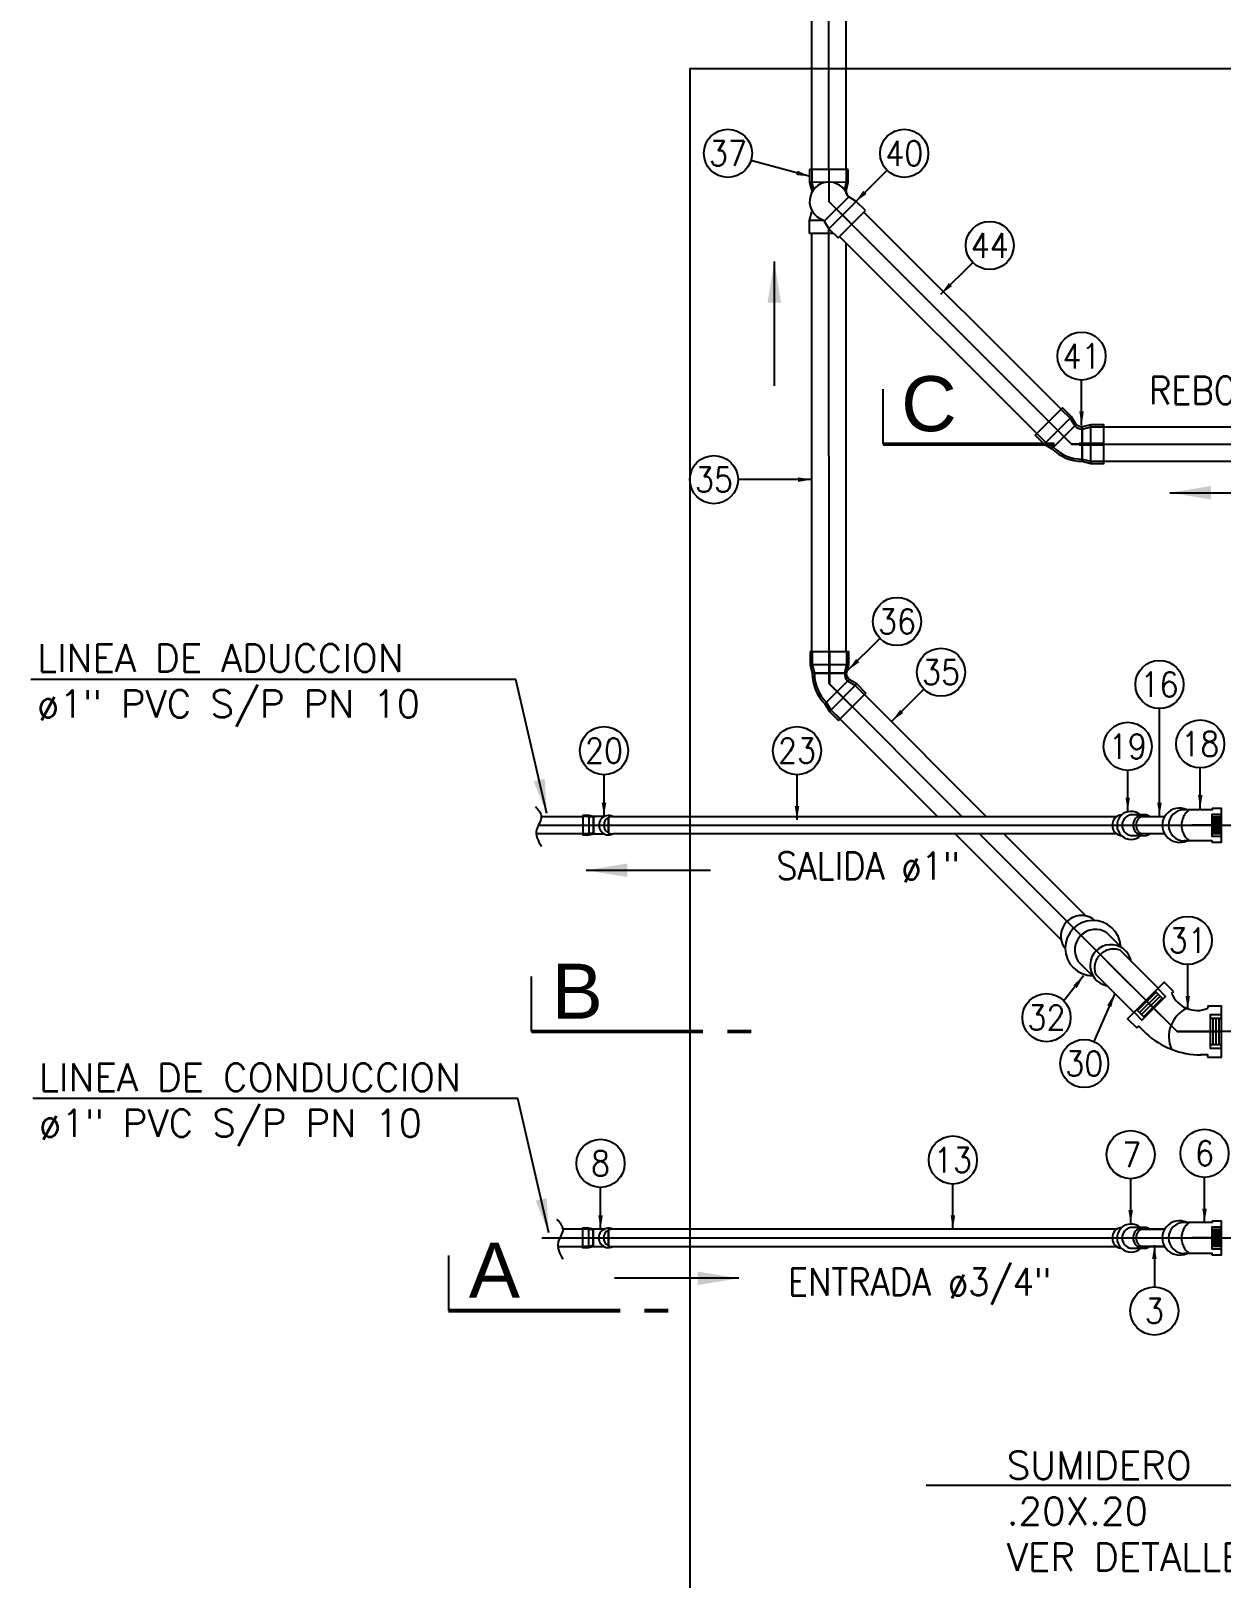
# Model space of a CAD drawing. Header units: metres. Extents: x -90 to 2507, y -28 to 972.
# Drawn here: x 149.239 to 150.97, y 195.706 to 197.956 of the extents above; entities that cross this region are included whole.
import ezdxf
from ezdxf.enums import TextEntityAlignment as Align

# ---------------------------------------------------------------- set-up
doc = ezdxf.new("R2010")
doc.units = ezdxf.units.M
for name, pattern in [('CENTER', [50.8, 31.75, -6.35, 6.35, -6.35]), ('DASHED', [19.05, 12.7, -6.35]), ('HIDDEN', [9.525, 6.35, -3.175])]:
    doc.linetypes.add(name, pattern=pattern)
for name, color, linetype in [('A-MURO', 6, 'Continuous'), ('A-NIVELES', 7, 'Continuous'), ('A-PUERTA', 2, 'Continuous'), ('G-acotado', 8, 'Continuous'), ('G-ejes', 9, 'CENTER'), ('G-SIMBOLOGIA', 2, 'Continuous'), ('G-textos-notas', 7, 'Continuous'), ('S-TUBERIAS-NUEVAS', 3, 'Continuous')]:
    doc.layers.add(name, color=color, linetype=linetype)
doc.styles.add('01COTAS', font='romans.shx')
doc.styles.add('ARIAL', font='arial.ttf', dxfattribs={"height": 1})
doc.dimstyles.new('DIM-10-CORTE', dxfattribs={"dimscale": 0.01, "dimtxt": 2, "dimasz": 2, "dimexe": 2, "dimexo": 2, "dimgap": 1, "dimtad": 1, "dimtih": 1, "dimtoh": 1, "dimdsep": 46, "dimtxsty": '01COTAS', "dimcen": 25, "dimclrd": 256, "dimclre": 256, "dimclrt": 7, "dimadec": 0, "dimazin": 0, "dimtfac": 1, "dimtmove": 2, "dimatfit": 3, "dimfxl": 1, "dimtolj": 1, "dimtzin": 0, "dimarcsym": 0})
doc.dimstyles.new('DIM-50-PLANTA', dxfattribs={"dimscale": 0.05, "dimtxt": 2, "dimasz": 2, "dimexe": 2, "dimexo": 2, "dimgap": 1, "dimtad": 1, "dimdec": 0, "dimlfac": 1000, "dimtxsty": '01COTAS', "dimcen": 25, "dimclrd": 9, "dimclre": 9, "dimclrt": 7, "dimadec": 0, "dimazin": 0, "dimtfac": 1, "dimtdec": 0, "dimtmove": 2, "dimatfit": 3, "dimfxl": 1, "dimtolj": 1, "dimtzin": 0, "dimarcsym": 0})

# ---------------------------------------------------------------- blocks, each defined once
blk = doc.blocks.new('CORTE-HORIZONTAL')
at = {"color": 5, "const_width": 0.28}
for points in [[(0, 0), (12.49, 0)], [(14.25, 0), (16, 0)]]:
    blk.add_lwpolyline(points, dxfattribs=at)
blk.add_lwpolyline([(0, -4), (0, 0)])
at = {"color": 3, "style": 'ARIAL'}
blk.add_attdef('A', text='', height=4, dxfattribs=at).set_placement((3.34, -2.94), align=Align.MIDDLE)
blk = doc.blocks.new('RESRV_CODO 45 PLANTA')
for p, q in [((0.0625, 0.05), (0.0625, -0.05)), ((0.0625, -0.05), (0.0625, 0.05)), ((0.1509, -0.0134), (0.0802, 0.0573)), ((0.0802, 0.0573), (0.1509, -0.0134)), ((0.1509, -0.0134), (0.0802, 0.0573)), ((0.0802, 0.0573), (0.1509, -0.0134))]:
    blk.add_line(p, q)
at = {"color": 8}
for p in [(0.1597, 0.0662), (0, 0)]:
    blk.add_line(p, (0.0936, 0), dxfattribs=at)
at = {"lineweight": -2}
blk.add_lwpolyline([(0.0625, -0.05, 0.198912), (0.1509, -0.0134), (0.173, -0.0001), (0.1995, 0.0264), (0.12, 0.1059), (0.0934, 0.0794), (0.0802, 0.0573, -0.198912), (0.0625, 0.05), (0.0375, 0.0562), (0, 0.0562), (0, -0.0562), (0.0375, -0.0562)], format="xyb", close=True, dxfattribs=at)
at = {"color": 8}
for points in [[(0, 0.05), (0.0375, 0.05), (0.0625, 0.0438, 0.198912), (0.0846, 0.0529), (0.0979, 0.075), (0.1244, 0.1015)], [(0, -0.05), (0.0375, -0.05), (0.0625, -0.0438, 0.198912), (0.1465, -0.009), (0.1686, 0.0043), (0.1951, 0.0308)]]:
    blk.add_lwpolyline(points, format="xyb", dxfattribs=at)
at = {"lineweight": -2}
for points in [[(0.0375, 0.0562), (0.0375, -0.0562)], [(0.173, -0.0001), (0.0934, 0.0794)]]:
    blk.add_lwpolyline(points, dxfattribs=at)
blk = doc.blocks.new('CODO 1PULG 45 ABAJO')
h = blk.add_hatch()
h.set_pattern_fill('ANSI31', color=8, scale=0.000877193, angle=45)
h.set_pattern_definition([(90, (-98.7053727, -126.1285593), (-0.00278508772, 6e-19), [])])
h.paths.add_polyline_path([(-0.0427, 0.0127), (-0.032, 0.0127), (-0.032, -0.0127), (-0.0427, -0.0127)])
at = {"color": 8}
for points in [[(-0.0427, 0.0162), (-0.03, 0.0162), (-0.03, -0.0162), (-0.0427, -0.0162)], [(-0.0427, 0), (0, 0)]]:
    blk.add_lwpolyline(points, dxfattribs=at)
at = {"color": 8, "linetype": 'DASHED', "ltscale": 0.2}
blk.add_arc((-0.0133, 0), 0.0281, 306.8699, 53.1301, dxfattribs=at)
at = {"layer": 'S-TUBERIAS-NUEVAS'}
for points in [[(-0.03, -0.025), (-0.0427, -0.025), (-0.0427, 0.025), (-0.03, 0.025)], [(-0.03, 0.025), (-0.03, 0.0225), (0.0112, 0.0225)], [(-0.03, -0.025), (-0.03, -0.0225), (0.0112, -0.0225)]]:
    blk.add_lwpolyline(points, dxfattribs=at)
at = {"layer": 'S-TUBERIAS-NUEVAS', "color": 1}
blk.add_lwpolyline([(-0.0427, 0.0127), (-0.032, 0.0127), (-0.032, -0.0127), (-0.0427, -0.0127)], dxfattribs=at)
at = {"layer": 'S-TUBERIAS-NUEVAS'}
for centre, radius, start, end in [((0.0177, 0), 0.025, 244.1581, 115.8419), ((0.0112, 0), 0.0225, 270, 90)]:
    blk.add_arc(centre, radius, start, end, dxfattribs=at)
blk = doc.blocks.new('codo 45 1.5pulg')
h = blk.add_hatch()
h.set_pattern_fill('ANSI31', color=8, scale=0.001316, angle=90)
h.set_pattern_definition([(135, (29.086682, -238.472397), (-0.00295403162, -0.00295403162), [])])
h.paths.add_polyline_path([(0.0318, 0.0587), (0.0205, 0.0474), (0.0474, 0.0205), (0.0587, 0.0318)])
h = blk.add_hatch()
h.set_pattern_fill('ANSI31', color=8, scale=0.001316, angle=135)
h.set_pattern_definition([(180, (-12.13472, 8.326416), (-9e-19, -0.0041776316), [])])
h.paths.add_polyline_path([(0.019, -0.064), (0.0191, -0.048), (-0.019, -0.048), (-0.0191, -0.064)])
at = {"color": 8}
for points in [[(0.0453, 0.0453), (0, 0), (0, -0.064)], [(0.028, 0.0625), (0.0167, 0.0512), (0.0512, 0.0167), (0.0625, 0.028)], [(0.0243, -0.064), (0.0243, -0.048), (-0.0243, -0.048), (-0.0243, -0.064)]]:
    blk.add_lwpolyline(points, dxfattribs=at)
at = {"layer": 'S-TUBERIAS-NUEVAS'}
for points in [[(0.0583, 0.0053), (0.0718, 0.0187), (0.0187, 0.0718), (0.0053, 0.0583)], [(0.0053, 0.0583), (0.008, 0.0557), (-0.0027, 0.045)], [(0.0583, 0.0053), (0.0557, 0.008)], [(-0.0375, -0.045), (-0.0337, -0.045), (-0.0337, -0.0337)], [(0.0375, -0.045), (0.0375, -0.064), (-0.0375, -0.064), (-0.0375, -0.045)], [(0.0375, -0.045), (0.0338, -0.045)]]:
    blk.add_lwpolyline(points, dxfattribs=at)
at = {"layer": 'S-TUBERIAS-NUEVAS', "color": 1}
for points in [[(0.0318, 0.0587), (0.0205, 0.0474), (0.0474, 0.0205), (0.0587, 0.0318)], [(0.019, -0.064), (0.019, -0.048), (-0.019, -0.048), (-0.019, -0.064)]]:
    blk.add_lwpolyline(points, dxfattribs=at)
at = {"layer": 'S-TUBERIAS-NUEVAS'}
for centre, radius, start, end in [((0.0825, -0.0341), 0.1163, 137.155, 180.1916), ((0.0712, -0.0295), 0.0405, 112.5, 202.5)]:
    blk.add_arc(centre, radius, start, end, dxfattribs=at)
blk = doc.blocks.new('ADAPTADOR 1 PULG UPR PVC 45')
at = {"color": 3}
for points in [[(-0.0059, 0.015), (-0.0219, 0.015)], [(-0.0219, -0.015), (-0.0059, -0.015)]]:
    blk.add_lwpolyline(points, dxfattribs=at)
at = {"color": 8, "linetype": 'DASHED', "ltscale": 0.2}
blk.add_arc((0, 0), 0.014, 114.7897, 245.2103, dxfattribs=at)
at = {"layer": 'S-TUBERIAS-NUEVAS'}
for points in [[(-0.0363, 0.015), (-0.0348, 0.015)], [(-0.0363, -0.015), (-0.0354, -0.015)]]:
    blk.add_lwpolyline(points, dxfattribs=at)
for centre, radius, start, end in [((-0.0333, 0), 0.0153, 101.6393, 258.3607), ((-0.0211, -0.0003), 0.0205, 48.0205, 314.2747), ((-0.0188, 0), 0.0153, 101.6393, 258.3607), ((-0.0028, 0), 0.0153, 56.1668, 303.8332)]:
    blk.add_arc(centre, radius, start, end, dxfattribs=at)
blk = doc.blocks.new('CODO 1PULG 45 ABAJO 2')
at = {"color": 8}
for p, q in [((-0.0057, 0.0114), (-0.0057, -0.0114)), ((-0.0431, 0), (0.0081, 0))]:
    blk.add_line(p, q, dxfattribs=at)
at = {"layer": 'S-TUBERIAS-NUEVAS'}
for p, q in [((-0.0278, -0.0127), (-0.0278, 0.0127)), ((-0.0278, 0.0127), (-0.0278, -0.0127)), ((-0.0278, -0.0127), (-0.0278, 0.0127)), ((-0.0057, -0.0114), (-0.0057, 0.0114))]:
    blk.add_line(p, q, dxfattribs=at)
for points in [[(-0.0115, 0.0127), (-0.0278, 0.0127), (-0.0339, 0.0142), (-0.0431, 0.0142), (-0.0431, -0.0142), (-0.0339, -0.0142), (-0.0278, -0.0127), (-0.0115, -0.0127)], [(-0.0278, 0.0112), (-0.0278, 0.0112), (-0.0339, 0.0127), (-0.0431, 0.0127)], [(-0.0339, -0.0142), (-0.0339, 0.0142)], [(-0.0278, -0.0112), (-0.0278, -0.0112), (-0.0339, -0.0127), (-0.0431, -0.0127)]]:
    blk.add_lwpolyline(points, dxfattribs=at)
for centre, radius, start, end in [((-0.0055, 0), 0.0141, 64.503, 295.497), ((0, 0), 0.0127, 87.2686, 272.7314)]:
    blk.add_arc(centre, radius, start, end, dxfattribs=at)

msp = doc.modelspace()

# ---------------------------------------------------------------- linework, layer by layer
at = {"color": 8}
for p in [(150.3995, 197.7543), (150.4327, 197.6746)]:
    msp.add_line(p, (150.3995, 197.7078), dxfattribs=at)
for points in [[(150.3747, 197.7543), (150.3747, 197.7355), (150.3773, 197.7251)], [(150.4247, 197.7543), (150.4247, 197.7356), (150.422, 197.7247)]]:
    msp.add_lwpolyline(points, dxfattribs=at)
at = {"color": 3}
for points in [[(150.878, 196.5637), (150.8228, 196.619)], [(150.8427, 196.5284), (150.7874, 196.5836)], [(150.8427, 196.5284), (150.8097, 196.5613)]]:
    msp.add_lwpolyline(points, dxfattribs=at)
msp.add_arc((150.9396, 196.4932), 0.0459, 115.7929, 203.3098, dxfattribs=at)
at = {"layer": 'A-MURO', "color": 1, "ltscale": 0.18}
msp.add_lwpolyline([(151.0979, 194.5008), (151.0979, 195.1008), (150.1979, 195.1008), (150.1979, 197.9008), (151.0979, 197.9008)], dxfattribs=at)
at = {"layer": 'A-PUERTA'}
for points in [[(149.9727, 196.8281), (149.9813, 196.8132), (149.9744, 196.7943), (149.9811, 196.77)], [(150.004, 196.2281), (150.0126, 196.2132), (150.0057, 196.1943), (150.0124, 196.17)]]:
    msp.add_spline(points, degree=3, dxfattribs=at)
at = {"layer": 'G-ejes', "color": 8, "linetype": 'CENTER', "ltscale": 0.1}
for p, q in [((150.3994, 197.7543), (150.3994, 198.257)), ((150.3995, 197.7078), (150.7523, 197.3549)), ((150.3997, 197.0067), (150.3995, 197.6678)), ((150.7523, 197.3549), (152.0479, 197.3549)), ((150.5929, 196.8135), (150.3997, 197.0067))]:
    msp.add_line(p, q, dxfattribs=at)
for points in [[(149.9769, 196.8008), (152.0479, 196.8008)], [(152.0479, 196.5008), (150.9056, 196.5008), (150.6183, 196.7881)], [(150.8727, 196.5337), (150.8051, 196.6013)], [(150.9586, 196.5008), (150.9338, 196.5008)], [(149.9821, 196.2008), (152.2398, 196.2008)]]:
    msp.add_lwpolyline(points, dxfattribs=at)
at = {"layer": 'G-textos-notas', "color": 1}
for centre in [(150.2527, 197.7777), (150.509, 197.7777), (150.6333, 197.6437), (150.7668, 197.4829), (150.2323, 197.3033), (150.4985, 197.097), (150.5624, 197.0232), (150.88, 197.0054), (150.0725, 196.9092), (150.3531, 196.9092), (150.8339, 196.9154), (150.9393, 196.919), (150.9212, 196.6333), (150.7158, 196.5211), (150.7707, 196.4543), (150.5797, 196.3141), (150.8382, 196.3219), (150.9456, 196.3238), (150.0675, 196.3092), (150.8726, 196.0946)]:
    msp.add_circle(centre, 0.035, dxfattribs=at)
at = {"layer": 'S-TUBERIAS-NUEVAS'}
for p, q in [((150.4276, 197.7543), (150.3713, 197.7543)), ((150.3713, 197.7543), (150.3713, 197.7355)), ((150.4276, 197.7356), (150.4276, 197.7543)), ((150.3713, 197.7355), (150.3745, 197.723)), ((150.3758, 197.723), (150.3745, 197.723)), ((150.3745, 197.723), (150.3758, 197.723)), ((150.4245, 197.7231), (150.4231, 197.7231)), ((150.4231, 197.7231), (150.4245, 197.7231)), ((150.4245, 197.7231), (150.4276, 197.7356)), ((150.3928, 197.6789), (150.4283, 197.7142)), ((150.4283, 197.7142), (150.3928, 197.6789)), ((150.3928, 197.6789), (150.4283, 197.7142)), ((150.4283, 197.7142), (150.3928, 197.6789)), ((150.4392, 197.7076), (150.4283, 197.7142)), ((150.4525, 197.6944), (150.4392, 197.7076)), ((150.3713, 197.68), (150.3745, 197.6925)), ((150.3713, 197.6613), (150.3713, 197.68)), ((150.3758, 197.6925), (150.3745, 197.6925)), ((150.3745, 197.6925), (150.3758, 197.6925)), ((150.3928, 197.6789), (150.3994, 197.6678)), ((150.4127, 197.6546), (150.4525, 197.6944)), ((150.406, 197.6612), (150.3713, 197.6613)), ((150.3994, 197.6678), (150.4127, 197.6546))]:
    msp.add_line(p, q, dxfattribs=at)
at = {"layer": 'S-TUBERIAS-NUEVAS', "linetype": 'DASHED', "ltscale": 0.1}
for points in [[(150.3747, 197.7543), (150.3747, 198.2304)], [(150.4247, 197.7543), (150.4247, 198.2305)], [(150.4503, 197.6923), (150.7369, 197.4057)], [(150.3747, 197.0531), (150.3747, 197.6613)], [(150.415, 197.6569), (150.7016, 197.3703)], [(150.4247, 197.0532), (150.4247, 197.6471)], [(150.7991, 197.3799), (151.298, 197.3799)], [(150.7991, 197.3299), (151.298, 197.3299)], [(150.5575, 196.8135), (150.3902, 196.9808)], [(150.6283, 196.8135), (150.4507, 196.9912)], [(149.9813, 196.8135), (150.0417, 196.8135)], [(150.0842, 196.8135), (150.8181, 196.8135)], [(150.0417, 196.7881), (149.974, 196.7881)], [(150.8181, 196.7881), (150.0854, 196.7881)], [(150.7374, 196.6336), (150.5829, 196.7881)], [(150.7728, 196.669), (150.6537, 196.7881)], [(150.0414, 196.2135), (150.0126, 196.2135)], [(150.8181, 196.2135), (150.0839, 196.2135)], [(150.0053, 196.1881), (150.0414, 196.1881)], [(150.0851, 196.1881), (150.8181, 196.1881)]]:
    msp.add_lwpolyline(points, dxfattribs=at)
at = {"layer": 'S-TUBERIAS-NUEVAS'}
for points in [[(150.4276, 197.7356), (150.3713, 197.7355)], [(150.3995, 197.6678), (150.4392, 197.7076)], [(150.427, 197.7156), (150.4287, 197.7139)], [(150.427, 197.7156), (150.4287, 197.7139)], [(150.3917, 197.68), (150.3713, 197.68)], [(150.057, 196.8135), (150.0596, 196.8135)], [(150.854, 196.8135), (150.8877, 196.8135)], [(150.0596, 196.7881), (150.057, 196.7881)], [(150.8877, 196.7881), (150.854, 196.7881)], [(150.8877, 196.2135), (150.854, 196.2135)], [(150.854, 196.2135), (150.8877, 196.2135)], [(150.854, 196.1881), (150.8877, 196.1881)], [(150.8877, 196.1881), (150.854, 196.1881)]]:
    msp.add_lwpolyline(points, dxfattribs=at)
for centre, radius, start, end in [((150.3995, 197.7078), 0.0281, 17.7342, 252.2663), ((150.437, 197.7231), 0.0625, 180.0383, 182.0798), ((150.4367, 197.723), 0.0123, 179.8253, 226.3558), ((150.437, 197.7231), 0.0625, 222.3202, 225.0383)]:
    msp.add_arc(centre, radius, start, end, dxfattribs=at)

# ---------------------------------------------------------------- block references
for name, p in [('ADAPTADOR 1 PULG UPR PVC 45', (150.8599, 196.8008)), ('CODO 1PULG 45 ABAJO 2', (150.0848, 196.8008)), ('CODO 1PULG 45 ABAJO 2', (150.0845, 196.2008)), ('ADAPTADOR 1 PULG UPR PVC 45', (150.8599, 196.2008))]:
    msp.add_blockref(name, p)
for name, p, rotation in [('CODO 1PULG 45 ABAJO', (150.9269, 196.8008), 180), ('codo 45 1.5pulg', (150.9056, 196.5008), 90.00000000000514), ('CODO 1PULG 45 ABAJO', (150.9269, 196.2008), 180)]:
    msp.add_blockref(name, p, dxfattribs=dict(rotation=rotation))
at = {"xscale": 1.968504357186641, "yscale": 1.968504357186641, "zscale": 1.968504357186641, "rotation": 315}
msp.add_blockref('ADAPTADOR 1 PULG UPR PVC 45', (150.8132, 196.5931), dxfattribs=at)
at = {"layer": 'G-SIMBOLOGIA', "color": 2}
ref = msp.add_blockref('CORTE-HORIZONTAL', (150.478, 197.3549), dxfattribs=dict(at, xscale=-0.02, yscale=0.02, zscale=0.02, rotation=180))
ref.add_attrib('A', 'C', dxfattribs={"layer": '0', "color": 3, "height": 0.08, "style": 'ARIAL'}).set_placement((150.5449, 197.4137), align=Align.MIDDLE)
ref = msp.add_blockref('CORTE-HORIZONTAL', (149.9666, 196.5008), dxfattribs=dict(at, xscale=-0.02, yscale=0.02, zscale=0.02, rotation=180))
ref.add_attrib('A', 'B', dxfattribs={"layer": '0', "color": 3, "height": 0.08, "style": 'ARIAL'}).set_placement((150.0335, 196.5595), align=Align.MIDDLE)
ref = msp.add_blockref('CORTE-HORIZONTAL', (149.8462, 196.0951), dxfattribs=dict(at, xscale=-0.02, yscale=0.02, zscale=0.02, rotation=180))
ref.add_attrib('A', 'A', dxfattribs={"layer": '0', "color": 3, "height": 0.08, "style": 'ARIAL'}).set_placement((149.9131, 196.1538), align=Align.MIDDLE)
at = {"layer": 'S-TUBERIAS-NUEVAS', "xscale": 0.5001137774969302, "yscale": 0.5001137774969302, "zscale": 0.5001137774969302}
for p, rotation in [((150.7192, 197.388), 315.0002781190167), ((150.4002, 197.0529), 270)]:
    msp.add_blockref('RESRV_CODO 45 PLANTA', p, dxfattribs=dict(at, rotation=rotation))

# ---------------------------------------------------------------- texts
at = {"layer": 'A-NIVELES', "linetype": 'HIDDEN', "lineweight": 13, "ltscale": 0.5, "char_height": 0.04, "attachment_point": 1, "style": '01COTAS'}
for s, width, heights, insert in [('\\pxi-5,l5,ql,t1;LINEA DE ADUCCION \\Pø1" PVC S/P PN 10', 1.229619, [0.2712], (149.2481, 197.0639)), ('\\pxi-5,l5,ql,t1;LINEA DE CONDUCCION \\Pø1" PVC S/P PN 10', 1.229619, [0.2712], (149.2509, 196.4543)), ('\\pxi-5,l5,ql,t1;SUMIDERO \\P.20X.20\\PVER DETALLE Nº5', 0.908792, [0.3747], (150.6579, 195.8901))]:
    msp.add_mtext_dynamic_manual_height_columns(s, width=width, gutter_width=10, heights=heights, dxfattribs=dict(at, insert=insert))
at = {"layer": 'G-textos-notas', "style": '01COTAS', "width": 0.9}
for s, p in [('37', (150.2527, 197.7777)), ('40', (150.509, 197.7777)), ('44', (150.6333, 197.6437)), ('41', (150.7668, 197.4829)), ('35', (150.2323, 197.3033)), ('36', (150.4985, 197.097)), ('35', (150.5624, 197.0232)), ('16', (150.88, 197.0054)), ('18', (150.9393, 196.919)), ('20', (150.0725, 196.9092)), ('23', (150.3531, 196.9092)), ('19', (150.8339, 196.9154)), ('31', (150.9212, 196.6333)), ('32', (150.7158, 196.5211)), ('30', (150.7707, 196.4543)), ('8', (150.0675, 196.3092)), ('13', (150.5797, 196.3141)), ('7', (150.8398, 196.3214)), ('6', (150.9456, 196.3238)), ('3', (150.8726, 196.0946))]:
    msp.add_text(s, height=0.036, dxfattribs=at).set_placement(p, align=Align.MIDDLE)
at = {"layer": 'G-textos-notas', "color": 7, "style": '01COTAS', "width": 0.9}
for s, p in [('REBOSE ø2"', (151.1625, 197.4131)), ('SALIDA ø1"', (150.5897, 196.7218)), ('ENTRADA ø3/4"', (150.7223, 196.1169))]:
    msp.add_text(s, height=0.04, dxfattribs=at).set_placement(p, align=Align.RIGHT)

# ---------------------------------------------------------------- leaders
at = {"layer": 'G-acotado', "color": 5}
for points in [[(150.3723, 197.7441), (150.2861, 197.7671)], [(150.4376, 197.7068), (150.4841, 197.753)], [(150.562, 197.5728), (150.6085, 197.619)], [(150.7668, 197.3824), (150.7668, 197.4479)], [(150.3747, 197.3033), (150.2673, 197.3033)], [(150.4272, 197.0261), (150.4737, 197.0723)], [(150.4911, 196.9522), (150.5376, 196.9985)], [(150.88, 196.8135), (150.88, 196.9704)], [(150.0725, 196.8135), (150.0725, 196.8742)], [(150.3531, 196.8086), (150.3531, 196.8742)], [(150.8339, 196.8211), (150.8339, 196.8804)], [(150.9393, 196.8245), (150.9393, 196.884)], [(150.9212, 196.5327), (150.9212, 196.5983)], [(150.7697, 196.5816), (150.741, 196.5455)], [(150.815, 196.556), (150.7846, 196.4864)], [(150.8382, 196.2213), (150.8382, 196.2869)], [(150.9456, 196.2232), (150.9456, 196.2888)], [(150.0675, 196.2135), (150.0675, 196.2742)], [(150.5797, 196.2135), (150.5797, 196.2791)], [(150.8726, 196.19), (150.8726, 196.1296)]]:
    msp.add_leader(points, dimstyle='DIM-10-CORTE', dxfattribs=at)
at = {"layer": 'G-textos-notas'}
for points, override in [([(150.3201, 197.6204), (150.3201, 197.4398)], {"dimasz": 1.2, "dimtad": 0, "dimcen": 1.393145, "dimclrd": 256}), ([(150.8952, 197.2842), (151.0759, 197.2842)], {"dimasz": 1.2, "dimtad": 0, "dimcen": 1.393145, "dimclrd": 256}), ([(149.9895, 196.8178), (149.9444, 197.0129), (149.2394, 197.0129)], {"dimasz": 1, "dimtad": 0, "dimcen": 1.393145}), ([(150.0465, 196.7353), (150.2272, 196.7353)], {"dimasz": 1.2, "dimtad": 0, "dimcen": 1.393145, "dimclrd": 256}), ([(149.9923, 196.2081), (149.9471, 196.4033), (149.2421, 196.4033)], {"dimasz": 1, "dimtad": 0, "dimcen": 1.393145}), ([(150.2685, 196.1421), (150.0879, 196.1421)], {"dimasz": 1.2, "dimtad": 0, "dimcen": 1.393145, "dimclrd": 256}), ([(151.163, 196.0118), (151.0391, 195.8407), (150.541, 195.8407)], {"dimasz": 1, "dimtad": 0, "dimcen": 1.393145})]:
    msp.add_leader(points, dimstyle='DIM-50-PLANTA', override=override, dxfattribs=at)

doc.saveas('drawing.dxf')
